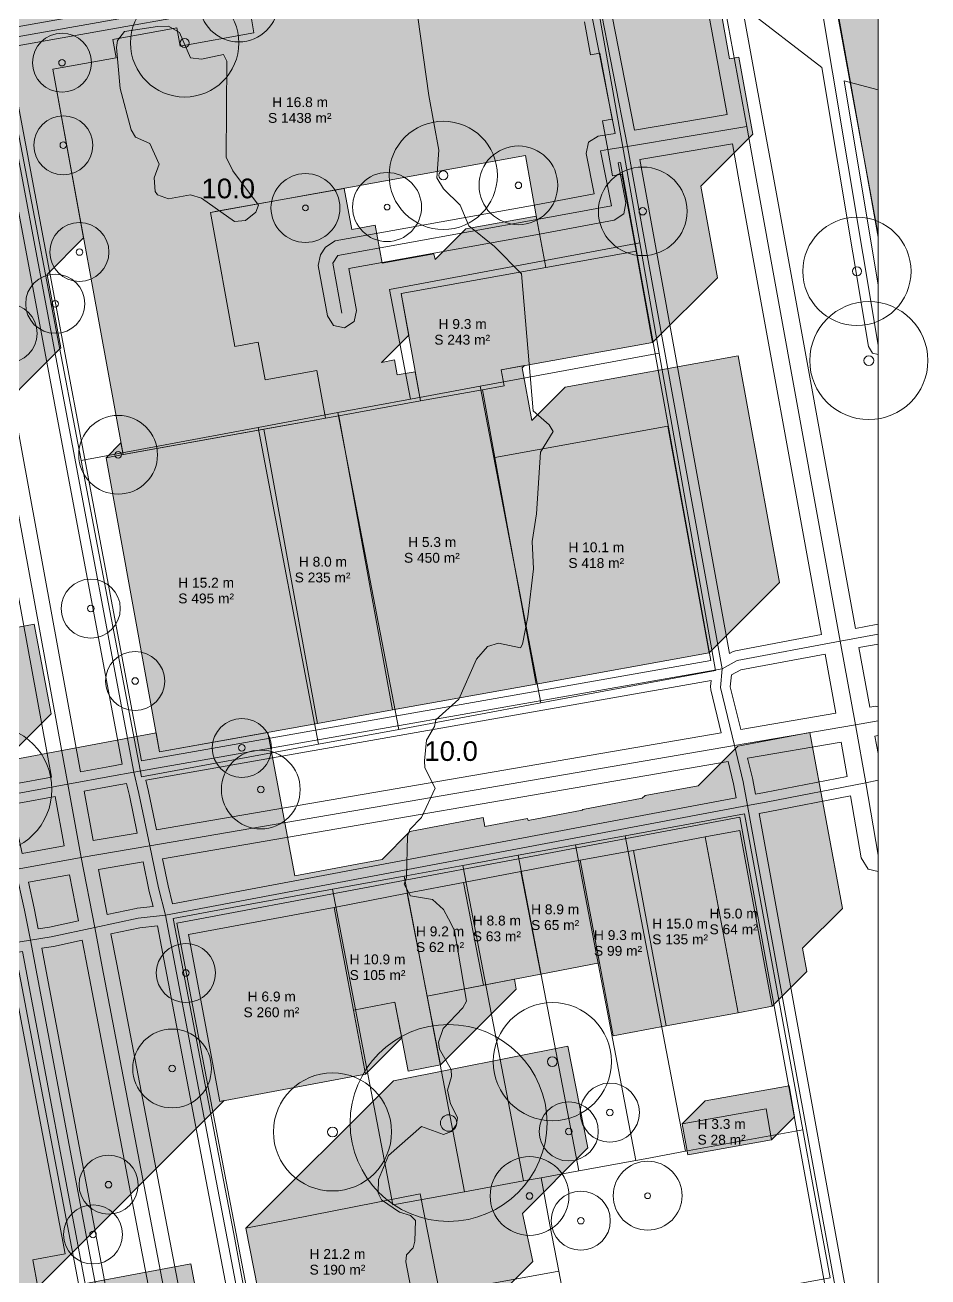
# Model space of a CAD drawing. Header units: metres. Extents: x -8 to 1190, y -11 to 1223.
# Drawn here: x 1097.9 to 1189.6, y 516.1 to 643.3 of the extents above; entities that cross this region are included whole.
import ezdxf

# ---------------------------------------------------------------- set-up
doc = ezdxf.new("R2010")
doc.units = ezdxf.units.M
doc.header["$MEASUREMENT"] = 0
for name, color, linetype, lineweight, true_color in [('TPX_BUILDING_AREAS_TEXT', 7, 'CONTINUOUS', 0, 0x000000), ('TPX_BUILDING_HEIGHTS_TEXT', 7, 'CONTINUOUS', 0, 0x000000), ('TPX_BUILDINGS', 7, 'CONTINUOUS', 0, 0x000000), ('TPX_BUILDINGS_HATCH', 7, 'CONTINUOUS', 0, 0xf0f0f0), ('TPX_BUILDINGS_SHADOWS_HATCH', 7, 'CONTINUOUS', 0, 0x000000), ('TPX_BUILDINGS_SHADOWS_OUTLINES', 7, 'CONTINUOUS', 0, 0x000000), ('TPX_CADASTRES', 7, 'CONTINUOUS', 0, 0x646464), ('TPX_CONTOUR_LINES_5M', 7, 'CONTINUOUS', 0, 0x969696), ('TPX_CONTOUR_LINES_5M_TEXT', 7, 'CONTINUOUS', 0, 0x000000), ('TPX_FRAME_PROJECT', 7, 'CONTINUOUS', 0, 0x000000), ('TPX_ROADS_AXES', 7, 'CONTINUOUS', 0, 0x323232), ('TPX_ROADS_CONTOURS', 7, 'CONTINUOUS', 0, 0x646464), ('TPX_VEGETATION_GREEN_SPACES', 7, 'CONTINUOUS', 0, 0x58ba48), ('TPX_VEGETATION_GREEN_SPACES_HATCH', 7, 'CONTINUOUS', 0, 0x58ba48), ('TPX_VEGETATION_TREES_INDIVIDUAL', 7, 'CONTINUOUS', 0, 0x136734)]:
    doc.layers.add(name, color=color, linetype=linetype, lineweight=lineweight, true_color=true_color)
doc.styles.add('TPX_TEXTE', font='arial.ttf')

# ---------------------------------------------------------------- blocks, each defined once
blk = doc.blocks.new('TREETR003_CR030')
at = {"layer": 'TPX_VEGETATION_TREES_INDIVIDUAL'}
for radius in [3, 0.333]:
    blk.add_circle((0, 0, 0.04), radius, dxfattribs=at)
blk = doc.blocks.new('TREETR005_CR065')
at = {"layer": 'TPX_VEGETATION_TREES_INDIVIDUAL'}
for radius in [6.5, 0.542]:
    blk.add_circle((0, 0, 0.04), radius, dxfattribs=at)
blk = doc.blocks.new('TREETR003_CR035')
at = {"layer": 'TPX_VEGETATION_TREES_INDIVIDUAL'}
for radius in [3.5, 0.292]:
    blk.add_circle((0, 0, 0.04), radius, dxfattribs=at)
blk = doc.blocks.new('TREETR004_CR045')
at = {"layer": 'TPX_VEGETATION_TREES_INDIVIDUAL'}
for radius in [4.5, 0.375]:
    blk.add_circle((0, 0, 0.04), radius, dxfattribs=at)
blk = doc.blocks.new('TREETR005_CR060')
at = {"layer": 'TPX_VEGETATION_TREES_INDIVIDUAL'}
for radius in [6, 0.5]:
    blk.add_circle((0, 0, 0.04), radius, dxfattribs=at)
blk = doc.blocks.new('TREETR005_CR055')
at = {"layer": 'TPX_VEGETATION_TREES_INDIVIDUAL'}
for radius in [5.5, 0.458]:
    blk.add_circle((0, 0, 0.04), radius, dxfattribs=at)
blk = doc.blocks.new('TREETR003_CR040')
at = {"layer": 'TPX_VEGETATION_TREES_INDIVIDUAL'}
for radius in [4, 0.333]:
    blk.add_circle((0, 0, 0.04), radius, dxfattribs=at)
blk = doc.blocks.new('TREETR008_CR100')
at = {"layer": 'TPX_VEGETATION_TREES_INDIVIDUAL'}
for radius in [10, 0.833]:
    blk.add_circle((0, 0, 0.04), radius, dxfattribs=at)

msp = doc.modelspace()

# ---------------------------------------------------------------- hatches: boundary and pattern name
at = {"layer": 'TPX_BUILDINGS_HATCH'}
for points in [[(1107.16, 639.95), (1100.75, 638.8), (1107.87, 599.64), (1128.45, 603.34), (1127.57, 608.17), (1122.3, 607.22), (1121.6, 611.06), (1119.23, 610.62), (1116.75, 624.24), (1148.75, 630.02), (1149.89, 623.52), (1150.81, 618.66), (1159.98, 620.32), (1158.55, 628.15), (1157.59, 627.98), (1157.11, 630.63), (1156.57, 633.55), (1157.54, 633.73), (1156.32, 640.42), (1155.36, 640.25), (1154.75, 643.6), (1155.95, 644.26), (1153.5, 648.76), (1152.31, 648.09), (1149.4, 647.57), (1149.06, 649.43), (1142.03, 648.17), (1142.36, 646.3), (1138.81, 645.66), (1138.48, 647.52), (1131.44, 646.26), (1131.78, 644.39), (1127.69, 643.66), (1127.35, 645.51), (1120.84, 644.34), (1121.17, 642.49), (1113.67, 641.13), (1113.34, 642.99), (1106.82, 641.82), (1107.16, 639.95)], [(1150.81, 618.66), (1136.11, 616.01), (1138.1, 605.09), (1144.38, 606.21), (1146.58, 606.62), (1146.28, 608.26), (1161.66, 611.04), (1159.98, 620.32), (1150.81, 618.66)], [(1138.1, 605.09), (1129.8, 603.59), (1135.23, 573.69), (1149.82, 576.32), (1145.63, 599.35), (1144.38, 606.21), (1138.1, 605.09)], [(1128.45, 603.34), (1122.18, 602.21), (1127.62, 572.32), (1135.23, 573.69), (1129.8, 603.59), (1128.45, 603.34)], [(1107.87, 599.64), (1106.14, 599.32), (1111.58, 569.42), (1127.62, 572.32), (1122.18, 602.21), (1107.87, 599.64)], [(1163.21, 602.52), (1145.63, 599.35), (1149.82, 576.32), (1167.4, 579.49), (1163.21, 602.52)], [(1170.53, 561.44), (1167.02, 560.78), (1170.34, 542.92), (1173.8, 543.58), (1170.53, 561.44)], [(1167.02, 560.78), (1159.72, 559.42), (1161.65, 549.02), (1163.04, 541.59), (1170.34, 542.92), (1167.02, 560.78)], [(1159.72, 559.42), (1154.32, 558.42), (1156.27, 547.98), (1157.65, 540.59), (1163.04, 541.59), (1161.65, 549.02), (1159.72, 559.42)], [(1148.28, 557.27), (1142.46, 556.15), (1144.47, 545.72), (1150.3, 546.83), (1148.28, 557.27)], [(1154.32, 558.42), (1148.28, 557.27), (1150.3, 546.83), (1156.27, 547.98), (1154.32, 558.42)], [(1142.46, 556.15), (1136.74, 555.06), (1138.77, 544.61), (1144.47, 545.72), (1142.46, 556.15)], [(1136.74, 555.06), (1129.31, 553.63), (1131.27, 543.18), (1135.49, 543.99), (1136.83, 537), (1140.11, 537.62), (1138.77, 544.61), (1136.74, 555.06)], [(1129.31, 553.63), (1114.53, 550.87), (1117.71, 533.9), (1132.5, 536.67), (1131.27, 543.18), (1129.31, 553.63)], [(1096.46, 547.67), (1037.25, 536.58), (1041.24, 515.43), (1042.43, 509.1), (1044.35, 506.24), (1072.78, 511.57), (1072.52, 512.99), (1092.39, 516.64), (1092.91, 513.89), (1099.22, 515.05), (1098.7, 517.81), (1101.98, 518.41), (1096.46, 547.67)], [(1173.19, 533.16), (1164.66, 531.64), (1165.23, 528.48), (1173.75, 530), (1173.19, 533.16)], [(1138.06, 524.51), (1120.34, 521.02), (1122.37, 510.7), (1140.1, 514.19), (1138.06, 524.51)]]:
    msp.add_hatch(color=256, dxfattribs=at).paths.add_polyline_path(points)
at = {"layer": 'TPX_BUILDINGS_SHADOWS_HATCH'}
h = msp.add_hatch(color=256, dxfattribs=at)
h.paths.add_polyline_path([(908.13, 518.17), (901.77, 511.8), (917.29, 514.76), (986.02, 527.84), (1004.18, 500.85), (1003.78, 500.02), (1037.74, 533.98), (1037.25, 536.58), (1096.46, 547.67), (1101.98, 518.41), (1098.7, 517.81), (1099.22, 515.05), (1118.15, 533.99), (1117.71, 533.9), (1114.53, 550.87), (1129.31, 553.63), (1136.74, 555.06), (1142.46, 556.15), (1148.28, 557.27), (1154.32, 558.42), (1159.72, 559.42), (1167.02, 560.78), (1170.53, 561.44), (1173.8, 543.58), (1177.34, 547.12), (1176.9, 549.49), (1180.95, 553.53), (1177.63, 571.39), (1170.33, 570.02), (1166.29, 565.99), (1160.9, 565), (1160.62, 564.71), (1154.58, 563.57), (1154.51, 563.49), (1149.01, 562.44), (1148.96, 562.66), (1144.63, 561.83), (1144.45, 562.76), (1137.02, 561.33), (1134.19, 558.5), (1125.32, 556.85), (1122.58, 571.41), (1111.58, 569.42), (1111.23, 571.35), (1095.74, 568.45), (1100.57, 573.28), (1098.85, 582.4), (1092.77, 581.26), (1091.29, 589.07), (1096.03, 593.81), (1094.43, 602.34), (1093.15, 602.1), (1101.54, 610.49), (1100.15, 617.95), (1103.86, 621.67), (1100.75, 638.8), (1107.16, 639.95), (1106.82, 641.82), (1113.34, 642.99), (1113.67, 641.13), (1121.17, 642.49), (1120.84, 644.34), (1127.35, 645.51), (1127.69, 643.66), (1131.78, 644.39), (1131.44, 646.26), (1138.48, 647.52), (1138.81, 645.66), (1142.36, 646.3), (1142.03, 648.17), (1149.06, 649.43), (1149.4, 647.57), (1152.31, 648.09), (1153.5, 648.76), (1155.95, 644.26), (1154.75, 643.6), (1155.36, 640.25), (1156.32, 640.42), (1157.54, 633.73), (1156.57, 633.55), (1157.11, 630.63), (1157.59, 627.98), (1158.55, 628.15), (1159.98, 620.32), (1161.66, 611.04), (1168.24, 617.61), (1166.56, 626.9), (1171.86, 632.2), (1170.43, 640.03), (1169.47, 639.86), (1168.99, 642.51), (1168.58, 644.76), (1169.42, 645.6), (1168.2, 652.3), (1167.24, 652.13), (1166.72, 655.02), (1167.83, 656.14), (1165.38, 660.64), (1164.19, 659.97), (1161.28, 659.45), (1160.94, 661.31), (1153.91, 660.05), (1151.56, 657.69), (1150.69, 657.54), (1150.36, 659.4), (1143.32, 658.14), (1140.97, 655.79), (1139.57, 655.54), (1139.23, 657.39), (1136.26, 656.86), (1135.39, 661.45), (1127.7, 660.01), (1127.58, 660.63), (1124.02, 659.96), (1102.24, 655.89), (1101.54, 659.61), (1089.69, 657.39), (1088.62, 663.04), (1085.43, 679.99), (1079.3, 678.83), (1043.16, 642.7), (1033.9, 640.97), (1019.48, 626.54), (1028.74, 628.28), (1034.87, 629.44), (1079.76, 637.83), (1084.83, 610.89), (1086.14, 603.95), (1087.54, 596.49), (1080.34, 595.14), (1079.23, 594.03), (1087.71, 595.62), (1089.31, 587.09), (1090.84, 579.01), (1085, 577.92), (1084.34, 581.39), (1083.09, 581.16), (1082.23, 585.76), (1080.84, 585.5), (1079.73, 591.38), (1077.62, 590.99), (1068.99, 582.36), (1074.53, 583.39), (1078.26, 563.48), (1070.58, 562.13), (1062.82, 560.68), (1061.01, 560.35), (1037.9, 537.23), (1020.81, 562.63), (952.08, 549.55), (923.65, 521.13), (908.13, 518.17)])
h.paths.add_polyline_path([(1077.61, 572.51), (1079, 572.77), (1077.85, 578.85), (1082.97, 579.82), (1084.12, 573.72), (1091.57, 575.11), (1093.29, 566), (1085.84, 564.6), (1079.33, 563.39), (1077.61, 572.51)], flags=16)
for points in [[(1117.41, 624.36), (1116.75, 624.24), (1119.23, 610.62), (1121.6, 611.06), (1122.3, 607.22), (1127.57, 608.17), (1128.45, 603.34), (1129.8, 603.59), (1138.1, 605.09), (1137.56, 608.06), (1135.73, 607.73), (1135.45, 609.25), (1134.11, 609), (1136.89, 611.78), (1136.11, 616.01), (1150.81, 618.66), (1149.89, 623.52), (1149.83, 623.88), (1142.69, 622.59), (1139.56, 619.46), (1139.45, 620.05), (1134.18, 619.1), (1133.48, 622.94), (1131.1, 622.5), (1130.34, 626.69), (1117.41, 624.36)], [(1146.58, 606.62), (1144.38, 606.21), (1145.63, 599.35), (1163.21, 602.52), (1167.4, 579.49), (1174.54, 586.63), (1170.36, 609.66), (1152.77, 606.49), (1149.38, 603.1), (1148.41, 608.44), (1148.65, 608.69), (1146.28, 608.26), (1146.58, 606.62)], [(1118.44, 601.54), (1107.93, 599.65), (1122.18, 602.21), (1128.43, 603.34), (1118.44, 601.54)], [(1107.65, 600.83), (1106.14, 599.32), (1107.87, 599.64), (1107.65, 600.83)], [(1144.35, 545.69), (1138.77, 544.61), (1140.11, 537.62), (1147.82, 545.33), (1147.63, 546.32), (1144.35, 545.69)], [(1135.49, 543.99), (1131.27, 543.18), (1132.5, 536.67), (1136.19, 540.36), (1135.49, 543.99)], [(1135.33, 536.01), (1120.34, 521.02), (1138.06, 524.51), (1140.1, 514.19), (1141.14, 509.32), (1134.98, 508.14), (1135.25, 506.73), (1136.54, 500.06), (1141.27, 500.97), (1141.6, 499.27), (1144.35, 499.8), (1145.34, 494.69), (1142.58, 494.17), (1142.81, 493), (1136.11, 491.71), (1136.87, 487.81), (1141.19, 488.64), (1141.74, 485.8), (1142.84, 486.01), (1143.36, 483.3), (1138.12, 482.29), (1139.05, 477.49), (1146.79, 478.98), (1148.26, 471.34), (1148.93, 467.86), (1142.4, 466.6), (1143.07, 463.14), (1145.57, 463.62), (1145.96, 461.64), (1143.19, 461.1), (1143.85, 457.76), (1144.85, 452.53), (1145.76, 447.82), (1146.94, 441.76), (1136.53, 439.76), (1167.31, 445.67), (1163.23, 466.81), (1153.51, 457.09), (1152.84, 460.52), (1152.6, 460.47), (1151.62, 465.53), (1151.69, 465.6), (1151.41, 467.08), (1153.81, 469.49), (1153.42, 471.47), (1152.33, 471.26), (1158.06, 476.98), (1157.38, 480.46), (1160, 483.08), (1158.52, 490.72), (1150.79, 489.23), (1148.93, 488.87), (1151.78, 491.72), (1151.26, 494.43), (1150.16, 494.21), (1148.69, 493.93), (1148.33, 495.78), (1145.97, 495.33), (1156.51, 505.86), (1155.53, 510.97), (1152.77, 510.45), (1152.44, 512.14), (1147.72, 511.23), (1144.7, 510.66), (1144.34, 512.52), (1149.49, 517.66), (1148.44, 522.53), (1155.09, 529.18), (1153.05, 539.51), (1135.33, 536.01)], [(1166.99, 533.98), (1164.66, 531.64), (1173.19, 533.16), (1173.75, 530), (1176.09, 532.33), (1175.52, 535.49), (1166.99, 533.98)], [(1070.62, 474.14), (1067.79, 471.31), (1080.04, 473.61), (1080.42, 471.59), (1084.35, 472.33), (1085.45, 466.53), (1089.86, 467.36), (1090.05, 466.38), (1097.34, 467.74), (1097.44, 467.23), (1103.44, 468.36), (1103.58, 467.58), (1112.06, 469.16), (1114.88, 454.17), (1115.79, 449.38), (1119.59, 429.23), (1121.11, 421.17), (1123.52, 408.4), (1138.37, 423.25), (1135.96, 436.02), (1136.66, 436.73), (1136.09, 439.68), (1135.07, 444.97), (1134.01, 450.45), (1133, 455.68), (1131.97, 461.01), (1130.63, 467.95), (1129.72, 472.66), (1127.99, 472.34), (1120.63, 483.31), (1117.91, 482.8), (1117.48, 485.09), (1116.39, 490.89), (1115.31, 496.63), (1118.14, 499.46), (1114.74, 517.41), (1098.8, 514.43), (1087.62, 503.26), (1103.57, 506.24), (1106.96, 488.28), (1108.04, 482.54), (1109.13, 476.75), (1110.19, 471.17), (1096.97, 468.7), (1095.92, 474.26), (1098.69, 474.79), (1098.32, 476.76), (1096.29, 476.38), (1095.63, 475.72), (1094.8, 475.57), (1094.25, 478.53), (1085.33, 476.88), (1083.19, 474.74), (1082.87, 476.44), (1070.62, 474.14)]]:
    msp.add_hatch(color=256, dxfattribs=at).paths.add_polyline_path(points)
at = {"layer": 'TPX_VEGETATION_GREEN_SPACES_HATCH'}
msp.add_hatch(color=256, dxfattribs=at).paths.add_polyline_path([(1184.57, 655.7), (1178.55, 654.76), (1184.57, 621.96), (1184.57, 655.7)])

# ---------------------------------------------------------------- linework, layer by layer
at = {"layer": 'TPX_BUILDINGS', "elevation": 0.04}
msp.add_lwpolyline([(1120.84, 644.34), (1121.17, 642.49), (1113.67, 641.13), (1113.34, 642.99), (1106.82, 641.82), (1107.16, 639.95), (1100.75, 638.8), (1107.87, 599.64), (1128.45, 603.34), (1127.57, 608.17), (1122.3, 607.22), (1121.6, 611.06), (1119.23, 610.62), (1116.75, 624.24), (1148.75, 630.02), (1149.89, 623.52), (1150.81, 618.66), (1159.98, 620.32), (1158.55, 628.15), (1157.59, 627.98), (1157.11, 630.63), (1156.57, 633.55), (1157.54, 633.73), (1156.32, 640.42), (1155.36, 640.25), (1154.75, 643.6)], dxfattribs=at)
for points in [[(1150.81, 618.66), (1136.11, 616.01), (1138.1, 605.09), (1144.38, 606.21), (1146.58, 606.62), (1146.28, 608.26), (1161.66, 611.04), (1159.98, 620.32)], [(1138.1, 605.09), (1129.8, 603.59), (1135.23, 573.69), (1149.82, 576.32), (1145.63, 599.35), (1144.38, 606.21)], [(1128.45, 603.34), (1122.18, 602.21), (1127.62, 572.32), (1135.23, 573.69), (1129.8, 603.59)], [(1107.87, 599.64), (1106.14, 599.32), (1111.58, 569.42), (1127.62, 572.32), (1122.18, 602.21)], [(1163.21, 602.52), (1145.63, 599.35), (1149.82, 576.32), (1167.4, 579.49)], [(1170.53, 561.44), (1167.02, 560.78), (1170.34, 542.92), (1173.8, 543.58)], [(1167.02, 560.78), (1159.72, 559.42), (1161.65, 549.02), (1163.04, 541.59), (1170.34, 542.92)], [(1159.72, 559.42), (1154.32, 558.42), (1156.27, 547.98), (1157.65, 540.59), (1163.04, 541.59), (1161.65, 549.02)], [(1148.28, 557.27), (1142.46, 556.15), (1144.47, 545.72), (1150.3, 546.83)], [(1154.32, 558.42), (1148.28, 557.27), (1150.3, 546.83), (1156.27, 547.98)], [(1142.46, 556.15), (1136.74, 555.06), (1138.77, 544.61), (1144.47, 545.72)], [(1136.74, 555.06), (1129.31, 553.63), (1131.27, 543.18), (1135.49, 543.99), (1136.83, 537), (1140.11, 537.62), (1138.77, 544.61)], [(1129.31, 553.63), (1114.53, 550.87), (1117.71, 533.9), (1132.5, 536.67), (1131.27, 543.18)], [(1096.46, 547.67), (1037.25, 536.58), (1041.24, 515.43), (1042.43, 509.1), (1044.35, 506.24), (1072.78, 511.57), (1072.52, 512.99), (1092.39, 516.64), (1092.91, 513.89), (1099.22, 515.05), (1098.7, 517.81), (1101.98, 518.41)], [(1173.19, 533.16), (1164.66, 531.64), (1165.23, 528.48), (1173.75, 530)], [(1138.06, 524.51), (1120.34, 521.02), (1122.37, 510.7), (1140.1, 514.19)]]:
    msp.add_lwpolyline(points, close=True, dxfattribs=at)
at = {"layer": 'TPX_BUILDINGS_SHADOWS_OUTLINES', "elevation": 0.04}
for points in [[(1093.15, 602.1), (1101.54, 610.49), (1100.15, 617.95), (1103.86, 621.67), (1100.75, 638.8), (1107.16, 639.95), (1106.82, 641.82), (1113.34, 642.99), (1113.67, 641.13), (1121.17, 642.49), (1120.84, 644.34)], [(1154.75, 643.6), (1155.36, 640.25), (1156.32, 640.42), (1157.54, 633.73), (1156.57, 633.55), (1157.11, 630.63), (1157.59, 627.98), (1158.55, 628.15), (1159.98, 620.32), (1161.66, 611.04), (1168.24, 617.61), (1166.56, 626.9), (1171.86, 632.2), (1170.43, 640.03), (1169.47, 639.86), (1168.99, 642.51), (1168.58, 644.76)], [(1096.46, 547.67), (1101.98, 518.41), (1098.7, 517.81), (1099.22, 515.05), (1118.15, 533.99), (1117.71, 533.9), (1114.53, 550.87), (1129.31, 553.63), (1136.74, 555.06), (1142.46, 556.15), (1148.28, 557.27), (1154.32, 558.42), (1159.72, 559.42), (1167.02, 560.78), (1170.53, 561.44), (1173.8, 543.58), (1177.34, 547.12), (1176.9, 549.49), (1180.95, 553.53), (1177.63, 571.39), (1170.33, 570.02), (1166.29, 565.99), (1160.9, 565), (1160.62, 564.71), (1154.58, 563.57), (1154.51, 563.49), (1149.01, 562.44), (1148.96, 562.66), (1144.63, 561.83), (1144.45, 562.76), (1137.02, 561.33), (1134.19, 558.5), (1125.32, 556.85), (1122.58, 571.41), (1111.58, 569.42), (1111.23, 571.35), (1095.74, 568.45), (1100.57, 573.28), (1098.85, 582.4), (1092.77, 581.26)], [(1144.34, 512.52), (1149.49, 517.66), (1148.44, 522.53), (1155.09, 529.18), (1153.05, 539.51), (1135.33, 536.01), (1120.34, 521.02), (1138.06, 524.51), (1140.1, 514.19)], [(1118.14, 499.46), (1114.74, 517.41), (1098.8, 514.43)]]:
    msp.add_lwpolyline(points, dxfattribs=at)
for points in [[(1117.41, 624.36), (1116.75, 624.24), (1119.23, 610.62), (1121.6, 611.06), (1122.3, 607.22), (1127.57, 608.17), (1128.45, 603.34), (1129.8, 603.59), (1138.1, 605.09), (1137.56, 608.06), (1135.73, 607.73), (1135.45, 609.25), (1134.11, 609), (1136.89, 611.78), (1136.11, 616.01), (1150.81, 618.66), (1149.89, 623.52), (1149.83, 623.88), (1142.69, 622.59), (1139.56, 619.46), (1139.45, 620.05), (1134.18, 619.1), (1133.48, 622.94), (1131.1, 622.5), (1130.34, 626.69)], [(1146.58, 606.62), (1144.38, 606.21), (1145.63, 599.35), (1163.21, 602.52), (1167.4, 579.49), (1174.54, 586.63), (1170.36, 609.66), (1152.77, 606.49), (1149.38, 603.1), (1148.41, 608.44), (1148.65, 608.69), (1146.28, 608.26)], [(1118.44, 601.54), (1107.93, 599.65), (1122.18, 602.21), (1128.43, 603.34)], [(1107.65, 600.83), (1106.14, 599.32), (1107.87, 599.64)], [(1144.35, 545.69), (1138.77, 544.61), (1140.11, 537.62), (1147.82, 545.33), (1147.63, 546.32)], [(1135.49, 543.99), (1131.27, 543.18), (1132.5, 536.67), (1136.19, 540.36)], [(1166.99, 533.98), (1164.66, 531.64), (1173.19, 533.16), (1173.75, 530), (1176.09, 532.33), (1175.52, 535.49)]]:
    msp.add_lwpolyline(points, close=True, dxfattribs=at)
at = {"layer": 'TPX_CADASTRES', "elevation": 0.02}
for points in [[(1184.57, 656.47), (1178.52, 655.57), (1181.66, 638.02), (1184.57, 621.74)], [(1154.99, 651.49), (1095.58, 640.91), (1103.6, 599.05), (1121.58, 602.39), (1129.7, 603.9), (1137.07, 605.26), (1134.93, 616.43), (1160.36, 621.16)], [(1160.36, 621.16), (1134.93, 616.43), (1137.07, 605.26), (1144.15, 606.58), (1162.34, 609.96)], [(1162.34, 609.96), (1144.15, 606.58), (1150.31, 574.41), (1168.04, 577.7)], [(1137.07, 605.26), (1129.7, 603.9), (1135.87, 571.72), (1150.31, 574.41), (1144.15, 606.58)], [(1129.7, 603.9), (1121.58, 602.39), (1127.74, 570.22), (1135.87, 571.72)], [(1121.58, 602.39), (1103.6, 599.05), (1109.76, 566.88), (1127.74, 570.22)], [(1171, 563.12), (1158.88, 560.9), (1165.01, 528.84), (1176.93, 531.02)], [(1153.82, 559.98), (1148.02, 558.92), (1154.16, 526.85), (1159.95, 527.91)], [(1158.88, 560.9), (1153.82, 559.98), (1159.95, 527.91), (1160.91, 528.09), (1165.01, 528.84)], [(1148.02, 558.92), (1142.4, 557.89), (1148.54, 525.83), (1150.33, 526.15), (1154.16, 526.85)], [(1142.4, 557.89), (1136.43, 556.8), (1142.56, 524.73), (1148.54, 525.83)], [(1136.43, 556.8), (1129.15, 555.47), (1135.28, 523.4), (1142.56, 524.73)], [(1120.41, 553.87), (1112.97, 552.51), (1119.11, 520.44), (1120.02, 515.67), (1120.93, 510.96), (1152.14, 516.67), (1151.24, 521.38), (1150.33, 526.15), (1148.54, 525.83), (1142.56, 524.73), (1135.28, 523.4), (1129.15, 555.47)], [(1096.92, 549.14), (1035.88, 538.14), (1041.24, 510.81), (1048.41, 499.83), (1073.93, 504.43), (1074.71, 500.34), (1105.16, 505.83)], [(1154.16, 526.85), (1150.33, 526.15), (1151.24, 521.38), (1152.14, 516.67), (1153.2, 511.15), (1179.71, 516), (1177.99, 525.28), (1176.93, 531.02), (1165.01, 528.84), (1160.91, 528.09), (1159.95, 527.91)], [(1152.14, 516.67), (1120.93, 510.96), (1122.19, 504.34), (1153.41, 510.05), (1153.2, 511.15)]]:
    msp.add_lwpolyline(points, close=True, dxfattribs=at)
at = {"layer": 'TPX_CONTOUR_LINES_5M', "elevation": 0.05}
for points in [[(1137.28, 647.99), (1138.95, 636.14), (1139.94, 630.56), (1139.75, 627.77), (1140.42, 626.63), (1142.1, 624.98), (1143, 622.89), (1145.62, 620.8), (1148.33, 618.01), (1149.53, 604.07), (1151.16, 602.67), (1151.57, 601.98), (1150.29, 599.88), (1149.88, 593.61), (1149.44, 590.82), (1149.55, 588.03), (1149, 583.15), (1148.44, 580.36), (1148.25, 580.01), (1146.01, 580.47), (1144.89, 580.14), (1143.78, 578.86), (1141.97, 574.79), (1139.65, 572.7), (1139.51, 572), (1138.68, 570.61), (1138.48, 568.51), (1138.52, 567.82), (1139.59, 565.73), (1138.19, 562.75), (1137, 561.54), (1136.75, 560.85), (1136.67, 556.66), (1136.42, 555.97), (1137.07, 554.81), (1139.31, 554.44), (1140.42, 553.42), (1140.94, 552.48), (1141.54, 551.29), (1142.77, 544.11), (1142.4, 543.42), (1140.38, 541.33), (1139.93, 539.93), (1140.01, 539.23), (1141.19, 537.14), (1141.25, 536.45), (1140.83, 535.05), (1141.15, 533.66), (1141.85, 532.26), (1141.76, 531.57), (1141.23, 530.87), (1140.42, 530.55), (1138.19, 531.36), (1134.84, 528.4), (1133.81, 525.99), (1133.78, 524.59), (1134.11, 523.9), (1135.95, 522.64), (1137.07, 522.33), (1137.58, 521.81), (1137.51, 519.71), (1137.33, 519.02), (1136.65, 518.32), (1136.61, 517.62), (1137.07, 515.13)], [(1111.37, 643.13), (1108.02, 642.62), (1107.32, 641.71), (1107.2, 641.02), (1107.59, 636.83), (1108.7, 632.65), (1109.13, 631.89), (1110.58, 631.26), (1111.53, 629.16), (1111.04, 627.77), (1111.13, 626.38), (1111.37, 626.04), (1112.49, 625.63), (1114.72, 626.04), (1115.84, 625.68), (1119.19, 623.33), (1120.31, 623.42), (1121.35, 624.28), (1121.64, 624.98), (1119.02, 628.47), (1118.34, 629.86), (1118.43, 639.62), (1118.07, 640.29), (1115.84, 639.83), (1114.72, 639.95), (1113.6, 642.52), (1112.49, 643.18), (1111.37, 643.13)]]:
    msp.add_lwpolyline(points, dxfattribs=at)
at = {"layer": 'TPX_FRAME_PROJECT', "elevation": 0}
msp.add_lwpolyline([(0, 0), (1184.57, 0), (1184.57, 1218.59), (0, 1218.59)], close=True, dxfattribs=at)
at = {"layer": 'TPX_ROADS_AXES', "elevation": 0.03}
for points in [[(1165.43, 664.75), (1166.98, 656.19), (1171.22, 632.99), (1172.19, 627.69), (1180.72, 580.68), (1182.27, 572.18)], [(1184.57, 610.77), (1176.87, 656.97)], [(1154.25, 655.76), (1154.74, 653.35), (1159.13, 630.95), (1168.73, 577.88), (1168.55, 575.97), (1169.97, 570.08), (1170.87, 566.4), (1171.32, 563.97), (1184.57, 491.05)], [(969.08, 617.62), (969.46, 619.17), (970.55, 620.67), (972.29, 621.73), (974.82, 622.21), (995.28, 625.62), (997.37, 625.71), (999.38, 625.44), (1000.94, 625.79), (1010.1, 627.52), (1015.03, 628.51), (1017.51, 628.93), (1081.23, 639.95), (1082.73, 640.21), (1088.47, 641.42), (1092.71, 642.32), (1094.79, 642.7), (1154.74, 653.35), (1156.4, 653.62)], [(1103.63, 558.68), (1102.27, 566.15), (1089.33, 636.72), (1088.47, 641.42), (1086.95, 649.68)], [(1094.79, 642.7), (1108.96, 567.36), (1109.49, 565.2), (1110.58, 559.87), (1111.46, 555.61), (1112.18, 552.84), (1139.54, 409.34)], [(1125.51, 406.83), (1098.46, 550.3), (1097.85, 553.33), (1096.96, 557.46), (1095.74, 563.01), (1095.52, 564.92), (1081.23, 639.95)], [(1171.22, 632.99), (1159.13, 630.95), (1157.11, 630.63), (1156.38, 630.52), (1157.49, 624.93), (1149.89, 623.52), (1129.69, 619.88), (1129.18, 619.1)], [(1129.18, 619.1), (1130.1, 614.01)], [(1184.57, 581.4), (1180.72, 580.68), (1170.27, 578.72), (1168.73, 577.88), (1108.96, 567.36), (1106.71, 566.97), (1102.27, 566.15), (1097.1, 565.2), (1095.52, 564.92), (1038.03, 554.48), (1031.61, 553.32), (1029.38, 553.41), (1025.31, 554.07), (1020.9, 554.78), (1019.12, 555.04), (1016.54, 555.58), (1014.1, 556.54), (1011.41, 558.38), (1009.37, 560.33), (1007.08, 562.94), (1004.64, 566.34), (970.14, 614), (969.49, 615.68), (969.08, 617.62)], [(1182.27, 572.18), (1184.57, 572.6)], [(1103.63, 558.68), (1110.58, 559.87), (1169.97, 570.08), (1182.27, 572.18)], [(1182.27, 572.18), (1183.31, 566.3), (1184.57, 558.94)], [(1109.41, 552.54), (1112.18, 552.84), (1171.32, 563.97), (1173.21, 564.31), (1183.31, 566.3), (1184.57, 566.54)], [(1027.31, 544.75), (1033.18, 545.79), (1096.96, 557.46), (1103.63, 558.68)], [(1138.66, 397.3), (1136.37, 399.05), (1134.4, 401.05), (1133.23, 404.04), (1132.48, 408), (1105.76, 547.59), (1104.99, 551.59), (1103.63, 558.68)], [(1109.41, 552.54), (1104.99, 551.59), (1100.57, 550.63), (1098.46, 550.3), (1034.34, 539.96), (1031.49, 539.43), (1028.47, 539.09), (1025.64, 538.77), (1020.52, 537.29), (1012.16, 535.46), (1006.59, 533.9), (1000.68, 532.91), (996.38, 532.24), (988.76, 530.82), (986.92, 530.47), (981.22, 529.37), (966.18, 526.44), (869.37, 507.61), (867.25, 506.86)]]:
    msp.add_lwpolyline(points, dxfattribs=at)
at = {"layer": 'TPX_ROADS_CONTOURS', "elevation": 0.03}
for points in [[(1184.57, 496.65), (1172.48, 563.17), (1173.4, 563.33), (1181.76, 564.97), (1182.84, 558.65), (1183.55, 557.52), (1184.57, 557.29), (1184.57, 569.26), (1184.25, 571.02), (1184.57, 571.08), (1184.57, 574.02), (1184.3, 574.08), (1183.72, 573.97), (1182.62, 580.02), (1184.57, 580.38), (1184.57, 582.34), (1184.38, 582.38), (1182.26, 581.98), (1173.91, 628), (1172.94, 633.31), (1170.77, 645.21), (1178.86, 638.96), (1183.58, 610.61), (1183.99, 609.96), (1184.57, 609.82), (1184.57, 616.86), (1181.11, 637.63), (1184.57, 636.69), (1184.57, 663.79)], [(1140.34, 410.51), (1113.35, 552.04), (1170.51, 562.8), (1183.58, 490.88)]]:
    msp.add_lwpolyline(points, dxfattribs=at)
for points in [[(1155.92, 652.53), (1156.64, 652.65), (1160.06, 653.48), (1166.62, 648.41), (1169.23, 634.18), (1159.82, 632.59)], [(1095.96, 641.89), (1153.94, 652.19), (1157.85, 632.26), (1156.14, 632), (1155.15, 631.37), (1154.91, 630.22), (1155.72, 626.13), (1149.62, 625), (1129.42, 621.36), (1128.44, 620.71), (1127.92, 619.93), (1127.7, 618.84), (1128.63, 613.74), (1129.25, 612.77), (1130.37, 612.53), (1131.34, 613.15), (1131.58, 614.28), (1130.8, 618.56), (1150.16, 622.04), (1157.76, 623.46), (1158.73, 624.09), (1158.96, 625.23), (1158.15, 629.28), (1158.4, 629.32), (1167.57, 578.7), (1109.76, 568.52)], [(1090.12, 640.75), (1092.9, 641.34), (1093.99, 641.54), (1107.79, 568.17), (1106.54, 567.95), (1103.56, 567.41), (1090.81, 636.99)], [(1082.4, 639.13), (1082.94, 639.23), (1087.18, 640.13), (1087.85, 636.45), (1100.61, 566.86), (1096.92, 566.18), (1096.31, 566.07)], [(1160.38, 629.64), (1169.77, 631.23), (1170.47, 627.37), (1178.82, 581.34), (1170.08, 579.7), (1169.79, 579.6), (1169.47, 579.42)], [(1169.56, 576.04), (1169.68, 577.26), (1170.61, 577.76), (1179.18, 579.37), (1180.28, 573.36), (1170.61, 571.71)], [(1110.18, 566.56), (1167.61, 576.67), (1167.55, 576.06), (1167.58, 575.73), (1168.63, 571.37), (1111.27, 561.51), (1110.47, 565.4)], [(1171.32, 568.78), (1180.81, 570.41), (1181.42, 566.94), (1173.02, 565.3), (1172.12, 565.13), (1171.85, 566.58), (1171.84, 566.63)], [(1111.87, 558.57), (1169.34, 568.45), (1169.89, 566.19), (1170.15, 564.77), (1112.91, 554), (1112.44, 555.83)], [(1103.92, 565.44), (1106.88, 565.98), (1108.21, 566.22), (1108.52, 564.98), (1109.3, 561.18), (1104.84, 560.41)], [(1096.62, 564.1), (1097.28, 564.21), (1100.97, 564.9), (1101.89, 559.89), (1097.62, 559.11), (1096.73, 563.18)], [(1105.39, 557.46), (1109.9, 558.24), (1110.48, 555.4), (1110.49, 555.36), (1110.92, 553.71), (1109.31, 553.54), (1109.2, 553.52), (1106.27, 552.89)], [(1098.26, 556.18), (1102.44, 556.94), (1103.33, 552.26), (1100.39, 551.62), (1099.25, 551.44), (1098.83, 553.54)], [(1106.64, 550.93), (1109.57, 551.56), (1111.37, 551.75), (1138.37, 410.13), (1136.88, 409.84), (1133.77, 409.26), (1107.23, 547.87)], [(1099.63, 549.47), (1100.79, 549.65), (1103.71, 550.29), (1104.29, 547.3), (1130.82, 408.7), (1127.42, 408.06), (1126.32, 407.93)], [(1035.52, 539.13), (1097.65, 549.16), (1124.33, 407.69), (1109.18, 405.91), (1041.09, 510.03)]]:
    msp.add_lwpolyline(points, close=True, dxfattribs=at)
at = {"layer": 'TPX_VEGETATION_GREEN_SPACES', "elevation": 0}
msp.add_lwpolyline([(1184.57, 655.7), (1178.55, 654.76), (1184.57, 621.96)], close=True, dxfattribs=at)

# ---------------------------------------------------------------- block references
at = {"layer": 'TPX_VEGETATION_TREES_INDIVIDUAL'}
for name, p in [('TREETR003_CR040', (1119.63, 645.57, 0.04)), ('TREETR005_CR055', (1114.13, 641.47, 0.04)), ('TREETR003_CR030', (1101.67, 639.46, 0.04)), ('TREETR003_CR030', (1101.8, 631.07, 0.04)), ('TREETR005_CR055', (1140.4, 628.01, 0.04)), ('TREETR003_CR040', (1148.03, 627, 0.04)), ('TREETR004_CR045', (1160.66, 624.36, 0.04)), ('TREETR003_CR035', (1126.4, 624.7, 0.04)), ('TREETR003_CR035', (1134.69, 624.79, 0.04)), ('TREETR005_CR055', (1182.42, 618.26, 0.04)), ('TREETR003_CR030', (1103.44, 620.22, 0.04)), ('TREETR003_CR030', (1100.98, 614.96, 0.04)), ('TREETR003_CR030', (1096.15, 611.95, 0.04)), ('TREETR005_CR060', (1183.63, 609.19, 0.04)), ('TREETR003_CR040', (1107.37, 599.62, 0.04)), ('TREETR003_CR030', (1104.59, 583.99, 0.04)), ('TREETR003_CR030', (1109.1, 576.63, 0.04)), ('TREETR003_CR030', (1119.94, 569.83, 0.04)), ('TREETR005_CR065', (1094.15, 565.62, 0.04)), ('TREETR003_CR040', (1121.86, 565.6, 0.04)), ('TREETR003_CR030', (1114.25, 546.96, 0.04)), ('TREETR005_CR060', (1151.48, 537.95, 0.04)), ('TREETR003_CR040', (1112.85, 537.26, 0.04)), ('TREETR008_CR100', (1140.94, 531.72, 0.04)), ('TREETR005_CR060', (1129.15, 530.81, 0.04)), ('TREETR003_CR030', (1157.32, 532.78, 0.04)), ('TREETR003_CR030', (1153.15, 530.86, 0.04)), ('TREETR003_CR030', (1106.4, 525.45, 0.04)), ('TREETR003_CR040', (1149.16, 524.3, 0.04)), ('TREETR003_CR035', (1161.16, 524.33, 0.04)), ('TREETR003_CR030', (1154.37, 521.79, 0.04)), ('TREETR003_CR030', (1104.82, 520.39, 0.04))]:
    msp.add_blockref(name, p, dxfattribs=at)

# ---------------------------------------------------------------- texts
at = {"layer": 'TPX_BUILDING_AREAS_TEXT', "style": 'TPX_TEXTE'}
for s, p in [('S 1438 m²', (1122.6, 633.35, 0.05)), ('S 243 m²', (1139.49, 610.81, 0.05)), ('S 450 m²', (1136.41, 588.65, 0.05)), ('S 418 m²', (1153.11, 588.12, 0.05)), ('S 235 m²', (1125.31, 586.65, 0.05)), ('S 495 m²', (1113.48, 584.52, 0.05)), ('S 65 m²', (1149.32, 551.33, 0.05)), ('S 63 m²', (1143.4, 550.19, 0.05)), ('S 135 m²', (1161.63, 549.88, 0.05)), ('S 64 m²', (1167.45, 550.9, 0.05)), ('S 62 m²', (1137.63, 549.09, 0.05)), ('S 99 m²', (1155.71, 548.71, 0.05)), ('S 105 m²', (1130.89, 546.25, 0.05)), ('S 260 m²', (1120.11, 542.47, 0.05)), ('S 28 m²', (1166.23, 529.52, 0.05)), ('S 190 m²', (1126.82, 516.31, 0.05))]:
    msp.add_text(s, height=1, dxfattribs=at).set_placement(p)
at = {"layer": 'TPX_BUILDING_HEIGHTS_TEXT', "style": 'TPX_TEXTE'}
for s, p in [('H 16.8 m', (1123.03, 634.95, 0.05)), ('H 9.3 m', (1139.92, 612.41, 0.05)), ('H 5.3 m', (1136.83, 590.25, 0.05)), ('H 10.1 m', (1153.11, 589.72, 0.05)), ('H 8.0 m', (1125.73, 588.25, 0.05)), ('H 15.2 m', (1113.48, 586.12, 0.05)), ('H 8.9 m', (1149.32, 552.93, 0.05)), ('H 5.0 m', (1167.45, 552.5, 0.05)), ('H 8.8 m', (1143.4, 551.79, 0.05)), ('H 15.0 m', (1161.63, 551.48, 0.05)), ('H 9.2 m', (1137.63, 550.69, 0.05)), ('H 9.3 m', (1155.71, 550.31, 0.05)), ('H 10.9 m', (1130.89, 547.85, 0.05)), ('H 6.9 m', (1120.53, 544.07, 0.05)), ('H 3.3 m', (1166.23, 531.12, 0.05)), ('H 21.2 m', (1126.82, 517.91, 0.05))]:
    msp.add_text(s, height=1, dxfattribs=at).set_placement(p)
at = {"layer": 'TPX_CONTOUR_LINES_5M_TEXT', "style": 'TPX_TEXTE'}
for p in [(1115.84, 625.68, 0.05), (1138.48, 568.51, 0.05)]:
    msp.add_text('10.0', height=2, dxfattribs=at).set_placement(p)

doc.saveas('drawing.dxf')
